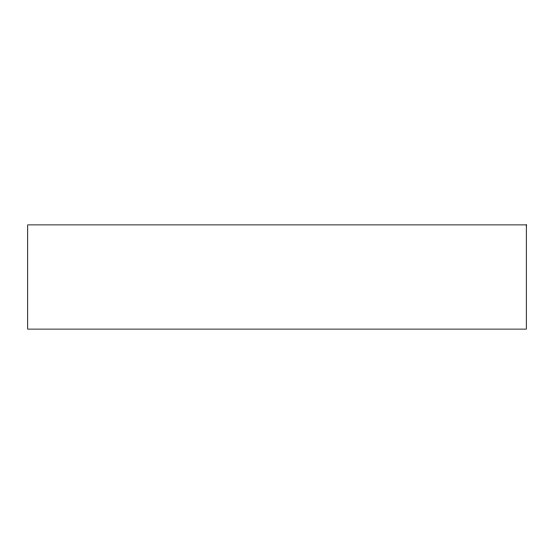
<?xml version="1.0" encoding="UTF-8"?>
<svg xmlns="http://www.w3.org/2000/svg" width="554" height="554" viewBox="0 0 554 554"><rect width="100%" height="100%" fill="white"/><g stroke="black" fill="none" stroke-linecap="round" stroke-linejoin="round"><path stroke-width="0.83" d="M526.3 224.882L27.7 224.882L27.7 329.118L526.3 329.118L526.3 224.882"/></g></svg>
